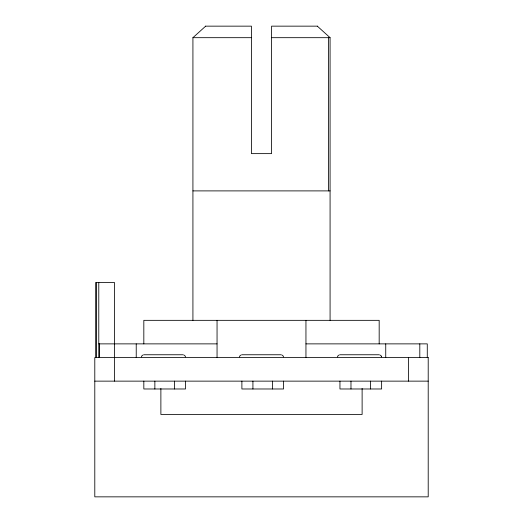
<?xml version="1.0" encoding="UTF-8"?>
<svg xmlns="http://www.w3.org/2000/svg" width="523" height="523" viewBox="0 0 523 523"><rect width="100%" height="100%" fill="white"/><g stroke="black" fill="none" stroke-linecap="round" stroke-linejoin="round"><path stroke-width="0.78" d="M141.328 356.869L142.066 355.594L143.335 354.856M239.371 356.869L240.103 355.594L241.378 354.856M337.407 356.869L338.139 355.594L339.414 354.856M192.922 320.338L192.922 37.682L205.676 26.15M205.546 26.15L251.426 26.15L251.426 153.631L271.574 153.631L271.574 26.15L317.454 26.15M192.922 37.682L251.426 37.682M271.574 37.682L330.078 37.682L330.078 320.338M192.922 190.895L330.078 190.895M98.782 343.873L217.052 343.873M305.948 343.873L427.278 343.873L427.278 357.601M144.073 354.757L182.808 354.757M242.11 354.757L280.844 354.757M340.146 354.757L378.881 354.757M94.794 381.136L428.206 381.136M379.62 354.856L380.888 355.594L381.627 356.869L381.339 356.183M281.583 354.856L282.851 355.594L283.59 356.869M183.547 354.856L184.815 355.594L185.554 356.869M317.324 26.15L330.078 37.682M419.806 343.873L419.806 357.601M408.594 357.601L408.594 381.136M385.739 343.873L385.739 357.601M381.627 381.136L381.627 388.981L339.95 388.981L339.95 381.136M379.175 343.873L379.175 320.338L143.825 320.338L143.825 343.873M370.591 381.136L370.591 388.981M362.119 388.458L362.119 414.478L160.881 414.478L160.881 388.458M350.979 381.136L350.979 388.981M328.516 37.682L328.516 190.895M305.948 320.338L305.948 357.601M283.564 381.136L283.564 388.981L241.888 388.981L241.888 381.136M272.535 381.136L272.535 388.981M252.923 381.136L252.923 388.981M217.052 320.338L217.052 357.601M185.502 381.136L185.502 388.981L143.825 388.981L143.825 381.136M174.473 381.136L174.473 388.981M154.86 381.136L154.86 388.981M136.228 343.873L136.228 357.601M114.406 381.136L114.406 282.427L95.722 282.427L95.722 357.601M99.547 343.873L99.547 357.601M98.782 282.427L98.782 357.601M96.35 282.427L96.35 357.601M428.206 357.601L94.794 357.601L94.794 496.85L428.206 496.85L428.206 357.601"/></g></svg>
